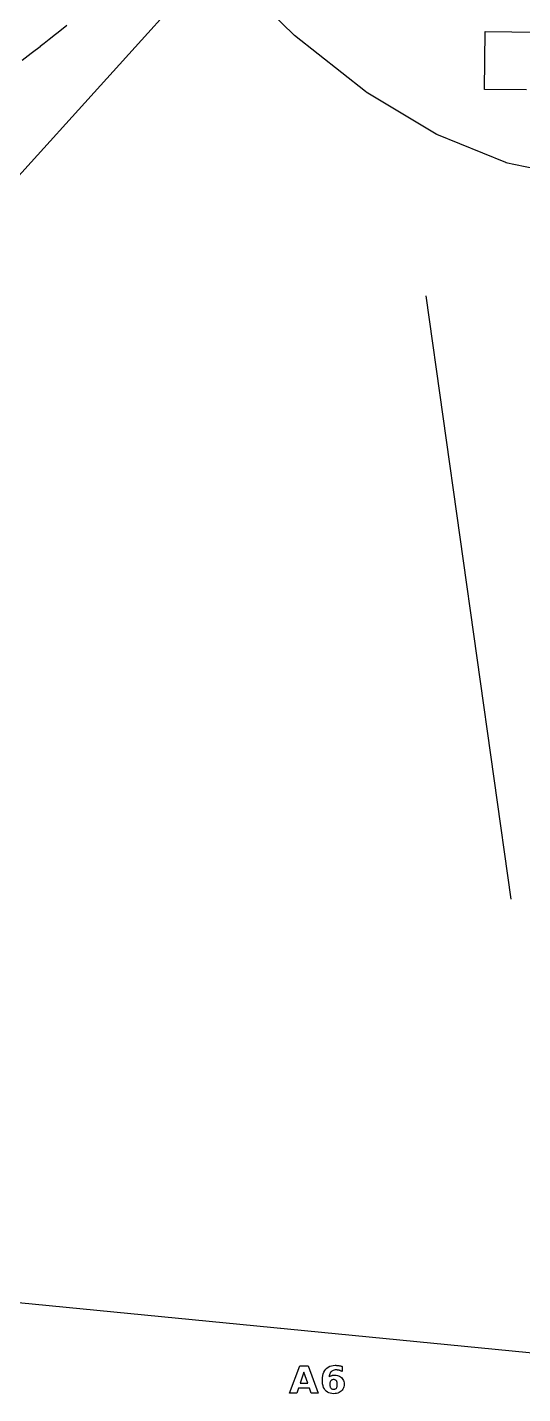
# Model space of a CAD drawing. Header units: millimetres. Extents: x 3 to 297, y 5 to 295.
# Drawn here: x 168.3 to 212.3, y 5.7 to 127 of the extents above; entities that cross this region are included whole.
import ezdxf

# ---------------------------------------------------------------- set-up
doc = ezdxf.new("R2010")
doc.units = ezdxf.units.MM
for name, color, linetype in [('CUT', 1, 'CONTINUOUS'), ('ENGRAVE', 5, 'CONTINUOUS'), ('SCORE', 7, 'CONTINUOUS')]:
    doc.layers.add(name, color=color, linetype=linetype)

msp = doc.modelspace()

# ---------------------------------------------------------------- linework, layer by layer
at = {"layer": 'CUT', "color": 1}
for points in [[(158.0024, 103.2723), (184.0413, 132.0522)], [(186.0171, 132.1151), (191.9799, 126.3142), (192.0282, 126.272), (198.3433, 121.3016), (198.4064, 121.258), (204.6156, 117.5241), (204.6335, 117.5142), (204.6522, 117.5057), (210.759, 115.0075), (210.7819, 114.9993), (210.8054, 114.9933), (216.792, 113.7366)], [(171.8209, 127.1413), (171.051, 126.5255), (171.0467, 126.5221), (170.8216, 126.3436), (170.8185, 126.3411), (170.2491, 125.8922), (170.2463, 125.8901), (169.8051, 125.5441), (169.8009, 125.5409), (169.4487, 125.267), (169.4459, 125.2648), (168.7721, 124.7436), (168.7681, 124.7406), (168.6467, 124.6474), (168.6456, 124.6466), (167.8482, 124.036)], [(212.6359, 121.4297), (208.8864, 121.4772), (208.9516, 126.6267), (253.7982, 126.0592)], [(232.7393, 13.8399), (218.425, 9.3667), (218.425, 10.925), (215.575, 10.925), (215.575, 9.0643), (166.0282, 13.9219)]]:
    msp.add_lwpolyline(points, dxfattribs=at)
at = {"layer": 'ENGRAVE', "color": 5}
for points in [[(192.2284, 5.7471), (191.5985, 5.7471), (192.4986, 8.1771), (193.2456, 8.1771), (194.1457, 5.7471), (193.5158, 5.7471), (193.3628, 6.1898), (192.383, 6.1898), (192.2284, 5.7471)], [(192.8729, 7.6074), (192.5393, 6.6406), (193.205, 6.6406), (192.8729, 7.6074)], [(196.2251, 7.6877), (196.175, 7.709), (196.126, 7.7281), (196.0779, 7.745), (196.0308, 7.7599), (195.9848, 7.7726), (195.9394, 7.7833), (195.8943, 7.7921), (195.8497, 7.7989), (195.8054, 7.8037), (195.7614, 7.8066), (195.7178, 7.8076), (195.628, 7.8033), (195.545, 7.7903), (195.4688, 7.7687), (195.3996, 7.7385), (195.3372, 7.6997), (195.2816, 7.6522), (195.2332, 7.5962), (195.1919, 7.5318), (195.1579, 7.4591), (195.1312, 7.378), (195.1116, 7.2886), (195.0994, 7.1907), (195.1357, 7.2162), (195.173, 7.2395), (195.2113, 7.2605), (195.2505, 7.2794), (195.2908, 7.296), (195.3321, 7.3104), (195.3745, 7.3226), (195.4182, 7.3325), (195.4631, 7.3403), (195.5093, 7.3458), (195.5568, 7.3491), (195.6055, 7.3502), (195.7258, 7.3442), (195.838, 7.326), (195.9422, 7.2957), (196.0385, 7.2533), (196.1267, 7.1988), (196.2069, 7.1321), (196.2768, 7.0557), (196.334, 6.9717), (196.3784, 6.8803), (196.4102, 6.7813), (196.4293, 6.6748), (196.4356, 6.5609), (196.4285, 6.435), (196.4072, 6.3177), (196.3717, 6.2091), (196.322, 6.1091), (196.2582, 6.0178), (196.1801, 5.935), (196.0901, 5.8632), (195.9904, 5.8044), (195.881, 5.7587), (195.762, 5.726), (195.6333, 5.7064), (195.4949, 5.6999), (195.3429, 5.7087), (195.2029, 5.7354), (195.0747, 5.7798), (194.9585, 5.842), (194.8541, 5.922), (194.7616, 6.0197), (194.6823, 6.1337), (194.6174, 6.2626), (194.5669, 6.4064), (194.5309, 6.5651), (194.5092, 6.7387), (194.502, 6.9271), (194.5105, 7.1206), (194.5357, 7.2999), (194.5779, 7.4648), (194.6369, 7.6154), (194.7128, 7.7516), (194.8056, 7.8735), (194.913, 7.9787), (195.033, 8.0648), (195.1655, 8.1317), (195.3105, 8.1795), (195.468, 8.2082), (195.6381, 8.2178), (195.6937, 8.217), (195.7488, 8.2149), (195.8033, 8.2113), (195.8573, 8.2062), (195.9107, 8.1997), (195.9636, 8.1917), (196.0161, 8.1823), (196.0685, 8.1715), (196.1207, 8.1592), (196.1727, 8.1454), (196.2245, 8.1302), (196.2761, 8.1136), (196.2761, 7.6644), (196.2251, 7.6877)], [(195.4009, 6.9348), (195.3575, 6.92), (195.3187, 6.8992), (195.2845, 6.8726), (195.2548, 6.84), (195.2297, 6.8015), (195.2091, 6.7571), (195.1931, 6.7067), (195.1817, 6.6505), (195.1749, 6.5883), (195.1726, 6.5202), (195.1749, 6.4521), (195.1817, 6.3899), (195.1931, 6.3336), (195.2091, 6.2833), (195.2297, 6.2388), (195.2548, 6.2003), (195.2845, 6.1678), (195.3187, 6.1411), (195.3575, 6.1204), (195.4009, 6.1056), (195.4489, 6.0967), (195.5014, 6.0937), (195.5544, 6.0967), (195.6027, 6.1056), (195.6464, 6.1204), (195.6855, 6.1411), (195.7199, 6.1678), (195.7496, 6.2003), (195.7747, 6.2388), (195.7952, 6.2833), (195.8112, 6.3336), (195.8226, 6.3899), (195.8295, 6.4521), (195.8318, 6.5202), (195.8295, 6.5883), (195.8226, 6.6505), (195.8112, 6.7067), (195.7952, 6.7571), (195.7747, 6.8015), (195.7496, 6.84), (195.7199, 6.8726), (195.6855, 6.8992), (195.6464, 6.92), (195.6027, 6.9348), (195.5544, 6.9436), (195.5014, 6.9466), (195.4489, 6.9436), (195.4009, 6.9348)]]:
    msp.add_lwpolyline(points, close=True, dxfattribs=at)
at = {"layer": 'SCORE', "color": 7}
msp.add_lwpolyline([(211.2747, 49.5946), (203.72, 103.16)], dxfattribs=at)

doc.saveas('drawing.dxf')
